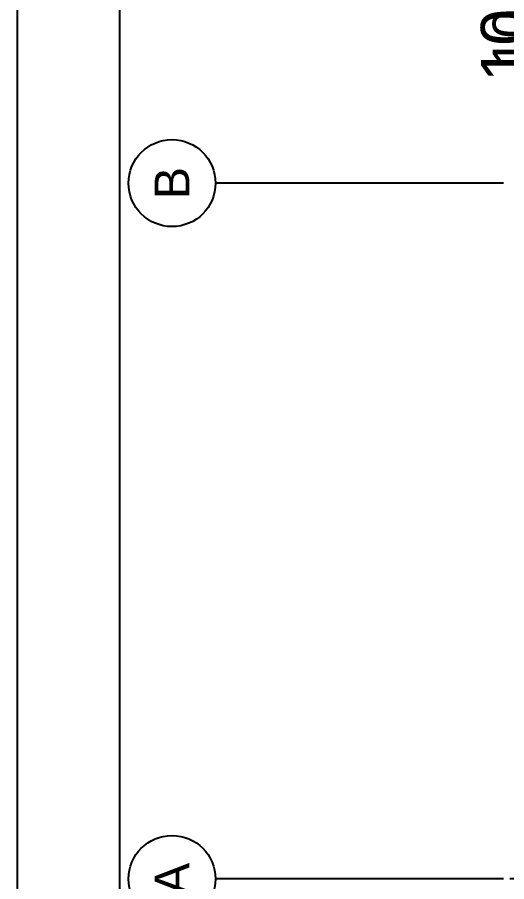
# Model space of a CAD drawing. Header units: millimetres. Extents: x -26398 to 135532, y -376633 to 43268.
# Drawn here: x 15397.8 to 15679.3, y -358682.6 to -358185.7 of the extents above; entities that cross this region are included whole.
import ezdxf
from ezdxf.enums import TextEntityAlignment as Align

# ---------------------------------------------------------------- set-up
doc = ezdxf.new("R2010")
doc.units = ezdxf.units.MM
for name, color, linetype in [('DIM', 7, 'Continuous'), ('DIM @ 10', 7, 'Continuous'), ('DIM @ 8', 7, 'Continuous'), ('TƯỜNG', 52, 'Continuous')]:
    doc.layers.add(name, color=color, linetype=linetype)
doc.styles.get("Standard").update_dxf_attribs({"font": 'arial.ttf'})
doc.dimstyles.new('SCALE dimmatbang', dxfattribs={"dimscale": 70, "dimtxt": 2.7, "dimasz": 1.4, "dimexe": 1.7, "dimexo": 0.7, "dimtad": 1, "dimtoh": 1, "dimdec": 1, "dimtxsty": 'Standard', "dimblk": 'ARCHTICK', "dimcen": 2.5, "dimclrd": 1, "dimclre": 256, "dimadec": 0, "dimazin": 0, "dimtfac": 1, "dimtdec": 1, "dimtmove": 0, "dimatfit": 3, "dimfxl": 1, "dimarcsym": 0})

# ---------------------------------------------------------------- blocks, each defined once
blk = doc.blocks.new('khung ten a2')
blk.add_lwpolyline([(-1000, 1000), (-1000, 41000), (-58400, 41000), (-58400, 1000)], close=True)
at = {"layer": 'DEFPOINTS', "color": 252}
blk.add_lwpolyline([(0, 0), (0, 42000), (-59400, 42000), (-59400, 0)], close=True, dxfattribs=at)
blk = doc.blocks.new('_ArchTick')
at = {"color": 0, "linetype": 'ByBlock', "const_width": 0.15}
blk.add_lwpolyline([(-0.5, -0.5), (0.5, 0.5)], dxfattribs=at)
blk = doc.blocks.new('*D8541')
at = {"layer": 'DEFPOINTS', "color": 0, "transparency": 16777216}
for p in [(15779.6, -357681), (15698.12, -358681), (15779.6, -358681)]:
    blk.add_point(p, dxfattribs=at)
at = {"layer": 'DIM', "lineweight": -2, "transparency": 16777216}
for p, q in [((15772.6, -357681), (15681.12, -357681)), ((15772.6, -358681), (15681.12, -358681))]:
    blk.add_line(p, q, dxfattribs=at)
at = {"layer": 'DIM', "color": 1, "lineweight": -2, "transparency": 16777216}
blk.add_line((15698.12, -357681), (15698.12, -358681), dxfattribs=at)
at = {"layer": 'DIM', "color": 1, "lineweight": -2, "transparency": 16777216, "xscale": 14, "yscale": 14, "zscale": 14}
for p, rotation in [((15698.12, -357681), 90), ((15698.12, -358681), 270)]:
    blk.add_blockref('_ArchTick', p, dxfattribs=dict(at, rotation=rotation))
at = {"layer": 'DIM', "color": 0, "transparency": 16777216, "insert": (15678.09, -358181), "char_height": 27, "attachment_point": 5, "rotation": 90}
blk.add_mtext('1000', dxfattribs=at)
blk = doc.blocks.new('*D8542')
at = {"layer": 'DEFPOINTS', "color": 0, "transparency": 16777216}
for p in [(15779.6, -357681), (15698.12, -358681), (15779.6, -358681)]:
    blk.add_point(p, dxfattribs=at)
at = {"layer": 'DIM', "lineweight": -2, "transparency": 16777216}
for p, q in [((15774, -357681), (15684.52, -357681)), ((15774, -358681), (15684.52, -358681))]:
    blk.add_line(p, q, dxfattribs=at)
at = {"layer": 'DIM', "color": 1, "lineweight": -2, "transparency": 16777216}
blk.add_line((15698.12, -357681), (15698.12, -358681), dxfattribs=at)
at = {"layer": 'DIM', "color": 1, "lineweight": -2, "transparency": 16777216, "xscale": 11.2, "yscale": 11.2, "zscale": 11.2}
for p, rotation in [((15698.12, -357681), 90), ((15698.12, -358681), 270)]:
    blk.add_blockref('_ArchTick', p, dxfattribs=dict(at, rotation=rotation))
at = {"layer": 'DIM', "color": 0, "transparency": 16777216, "insert": (15682.09, -358181), "char_height": 21.6, "attachment_point": 5, "rotation": 90}
blk.add_mtext('1000', dxfattribs=at)
blk = doc.blocks.new('*U9386')
at = {"layer": 'DIM @ 10'}
dim = blk.add_linear_dim(base=(15698.12, -358681), p1=(15779.6, -357681), p2=(15779.6, -358681), angle=90, dimstyle='SCALE dimmatbang', override={"dimscale": 10, "dimtix": 0, "dimtofl": 1, "dimtmove": 0, "dimatfit": 3}, dxfattribs=at)
dim.commit()
dim.dimension.update_dxf_attribs({"geometry": '*D8541', "text_midpoint": (15678.09, -358181)})
at = {"layer": 'DIM @ 8'}
dim = blk.add_linear_dim(base=(15698.12, -358681), p1=(15779.6, -357681), p2=(15779.6, -358681), angle=90, dimstyle='SCALE dimmatbang', override={"dimscale": 8, "dimtix": 0, "dimtofl": 1, "dimtmove": 0, "dimatfit": 3}, dxfattribs=at)
dim.commit()
dim.dimension.update_dxf_attribs({"geometry": '*D8542', "text_midpoint": (15682.09, -358181)})

msp = doc.modelspace()

# ---------------------------------------------------------------- linework, layer by layer
for p, q in [((15677.48, -358281), (15511.81, -358281)), ((15677.48, -358681), (15511.81, -358681))]:
    msp.add_line(p, q)
for centre in [(15486.81, -358281), (15486.81, -358681)]:
    msp.add_circle(centre, 25)

# ---------------------------------------------------------------- block references
at = {"xscale": 0.05874944612640364, "yscale": 0.05874944612640364, "zscale": 0.05874944612640364}
msp.add_blockref('khung ten a2', (18887.54, -359420.97), dxfattribs=at)
at = {"layer": 'DIM'}
msp.add_blockref('*U9386', (0, 0), dxfattribs=at)

# ---------------------------------------------------------------- texts
at = {"layer": 'TƯỜNG'}
for s, p in [('B', (15486.81, -358281)), ('A', (15486.81, -358681))]:
    msp.add_text(s, height=20, rotation=90, dxfattribs=at).set_placement(p, align=Align.MIDDLE_CENTER)

doc.saveas('drawing.dxf')
